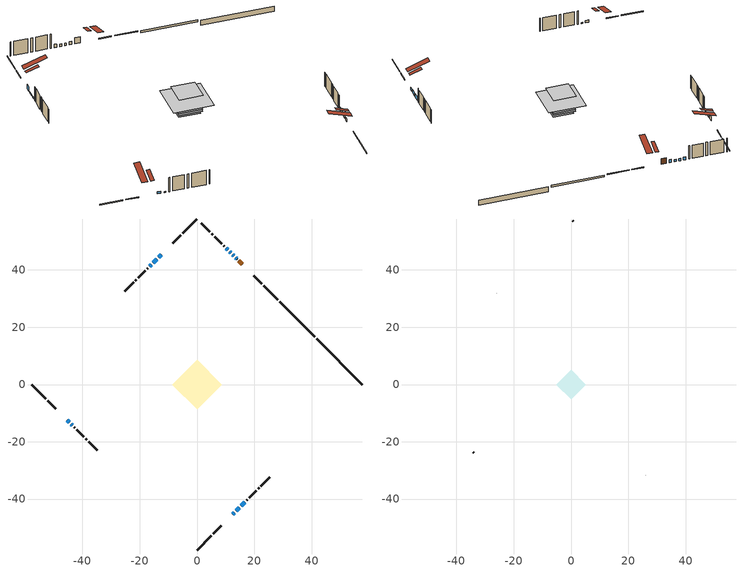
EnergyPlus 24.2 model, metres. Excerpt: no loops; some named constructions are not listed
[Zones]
conditioned space
 floor outside (Floor1 construction): -3.29,0 0,3.29 3.29,0 0,-3.29 z0.61
 floor adiabatic (Floor3 construction): -5.12,0 0,5.12 5.12,0 0,-5.12 z0.61
 floor adiabatic (AdiabaticFloorConstruction): -8.69,0 0,8.69 8.69,0 0,-8.69 z3.05
 floor foundation (Slab1 construction): -3.99,0.75 -0.75,3.99 3.99,-0.75 0.75,-3.99 z-1.49
 floor foundation (Slab2 construction): -5.12,0 0,5.12 5.12,0 0,-5.12 z0
 wall outside (RimJoist1 construction): 0,-57.78 5.01,-52.77 / -57.78,0 -52.77,-5.01 / 0,57.78 -5.01,52.77 / 28.23,29.55 23.22,34.56 z0.61:0.91
 wall outside (RimJoist2 construction): 5.67,-52.11 8.42,-49.36 / -52.11,-5.67 -49.36,-8.42 / -5.67,52.11 -8.42,49.36 / 22.56,35.22 19.81,37.97 z0.61:0.91
 wall outside (AdiabaticWallConstruction 1): 15.77,42.01 14.62,43.16 z0.61:2.64
 wall outside (AdiabaticWallConstruction): 12.46,-45.32 13.06,-44.72 z0.61:1.53; 13.97,43.81 13.46,44.32 / 10.7,47.08 10.2,47.58 z0.61:1.68; 12.81,44.97 12.41,45.37 / 11.75,46.02 11.36,46.42 / -45.32,-12.46 -44.52,-13.26 z0.61:1.37; -43.87,-13.91 -43.54,-14.24 z0.61:0.92; 13.71,-44.07 14.79,-42.99 / 15.45,-42.33 16.63,-41.15 z0.61:1.83; -12.46,45.31 -13.42,44.36 z0.61:2.13; -14.07,43.71 -15.3,42.48 z0.61:1.02; -15.95,41.83 -16.46,41.32 z0.61:1.07
 wall outside (Wall1 construction): 17.29,-40.49 17.55,-40.23 / -42.89,-14.89 -42.63,-15.15 / -17.11,40.67 -17.37,40.41 / 9.54,48.24 9.28,48.5 z0.61:5.49
 wall outside (Wall2 construction): 18.2,-39.57 20.65,-37.13 / -41.97,-15.81 -39.53,-18.25 / -18.03,39.75 -20.47,37.3 / 8.63,49.15 6.18,51.6 z0.61:5.49
 wall outside (Wall3 construction): 21.31,-36.47 21.69,-36.09 / -38.87,-18.91 -38.49,-19.29 / -21.13,36.65 -21.51,36.27 / 5.52,52.26 5.15,52.63 z0.61:5.49
 wall outside (Wall4 construction): 22.34,-35.44 25.43,-32.35 / -37.83,-19.94 -34.75,-23.03 / -22.17,35.61 -25.25,32.53 / 4.49,53.29 1.4,56.38 z0.61:5.49
 wall foundation (FoundationWall1 construction): 57.78,0 41.83,15.95 z-1.49:0.34
 wall foundation (FoundationWall2 construction): 41.17,16.61 28.89,28.89 z0:0.61
 window (WindowConstruction): 12.46,-45.31 13.06,-44.72 z0.61:1.52
 window (WindowConstruction 7): 13.96,43.81 13.46,44.32 z0.61:1.68
 window (WindowConstruction 8): 12.8,44.97 12.41,45.37 z0.61:1.37
 window (WindowConstruction 9): 11.75,46.03 11.36,46.42 z0.61:1.37
 window (WindowConstruction 10): -45.31,-12.46 -44.52,-13.25 z0.61:1.37
 window (WindowConstruction 11): -43.87,-13.91 -43.54,-14.23 z0.61:0.91
 window (WindowConstruction 1): 13.71,-44.06 14.79,-42.99 z0.61:1.83
 window (WindowConstruction 2): 15.45,-42.33 16.63,-41.15 z0.61:1.83
 window (WindowConstruction 3): -12.46,45.31 -13.42,44.36 z0.61:2.13
 window (WindowConstruction 4): -14.07,43.7 -15.3,42.48 z0.61:1.02
 window (WindowConstruction 5): -15.95,41.83 -16.46,41.32 z0.61:1.07
 window (WindowConstruction 6): 10.7,47.08 10.2,47.58 z0.61:1.68
 door (Door): 15.77,42.01 14.62,43.16 z0.61:2.64
 ceiling adiabatic (AdiabaticFloorConstruction): 0,-8.69 8.69,0 0,8.69 -8.69,0 z3.05
 roof outside (Roof2 construction): 11.81,-45.97,5.49 9,-43.16,6.81 8.26,-43.9,6.81 11.07,-46.71,5.49; -45.97,-11.81,5.49 -43.16,-9,6.81 -43.9,-8.26,6.81 -46.71,-11.07,5.49; -11.81,45.97,5.49 -9,43.16,6.81 -8.26,43.9,6.81 -11.07,46.71,5.49; 16.42,41.36,5.49 13.61,38.54,6.81 14.35,37.8,6.81 17.16,40.61,5.49
attic - vented
 floor to conditioned space (Floor2 construction Reversed): -5.19,0 0,5.19 5.19,0 0,-5.19 z5.49
 wall outside (Wall5 construction): 26.08,-31.69 26.17,-31.6 / -34.09,-23.69 -34,-23.78 / -25.91,31.87 -26,31.78 / 0.75,57.03 0.66,57.12 z0.61:5.49
 roof outside (Roof1 construction): 10.41,-47.37,5.49 5.35,-42.31,7.87 4.02,-43.65,7.87 9.08,-48.7,5.49; -47.37,-10.41,5.49 -42.31,-5.35,7.87 -43.65,-4.02,7.87 -48.7,-9.08,5.49; -10.41,47.37,5.49 -5.35,42.31,7.87 -4.02,43.65,7.87 -9.08,48.7,5.49; 17.82,39.96,5.49 12.77,34.9,7.87 14.1,33.57,7.87 19.15,38.63,5.49
[Material] Roughness=Rough; Thermal Absorptance=0.9
Name | Thickness {m} | Conductivity {W/m-K} | Density {kg/m3} | Specific Heat {J/kg-K} | Solar Absorptance | Visible Absorptance
ceiling loosefill ins | 0.0846667 | 0.0480833 | 16.02 | 1046.75 | 0.7 | 0.7
ceiling stud and cavity | 0.1397 | 0.0960498 | 65.682 | 1177.47 | 0.7 | 0.7
gypsum board | 0.0127 | 0.160291 | 801 | 837.4 | 0.6 | 0.6
[Construction]
Floor2 construction: ceiling loosefill ins, ceiling stud and cavity, gypsum board
[EnergyManagementSystem:Program]
infil_program: Set p_m = 0.14; Set p_s = 0.22; Set s_m = 270; Set s_s = 370; Set z_m = 9.99744; Set z_s = 4.128925767188561; Set f_t = (((s_m/z_m)^p_m)*((z_s/s_s)^p_s)); Set Tdiff = tin_s-tout_s; Set dT = @Abs Tdiff; Set c = 0.1611; Set Cs = 0.0844; Set Cw = 0.1482; Set n = 0.65; Set sft = (f_t*0.54); Set temp1 = ((c*Cw)*((sft*site_vw_s)^(2*n)))^2; Set Qinf = (((c*Cs*(dT^n))^2)+temp1)^0.5; Set Qinf = (@Max Qinf 0); Set mech_vent_house_fan_sensible_load_act = 0.0; Set mech_vent_house_fan_latent_load_act = 0.0; Set OASupInPb = out_pb_s; Set OASupInTemp = tout_s; Set OASupInW = out_wt_s; Set OASupRho = (@RhoAirFnPbTdbW OASupInPb OASupInTemp OASupInW); Set OASupCp = (@CpAirFnW OASupInW); Set OASupInEnth = (@HFnTdbW OASupInTemp OASupInW); Set ZoneTemp = tin_s; Set ZoneW = win_s; Set ZoneCp = (@CpAirFnW ZoneW); Set ZoneAirEnth = (@HFnTdbW ZoneTemp ZoneW); Set mech_vent_house_fan_cfis_act = 0.0; Set QWHV_cfis_sup = 0.0; Set QWHV_cfis_suppl_sup = 0.0; Set QWHV_cfis_suppl_exh = 0.0; Set Qrange = 0; Set Qbath = 0; Set Qdryer = 0; Set Qdryer = Qdryer + 0.00308 * clothes_dryer_exhaust_0_sch_s; Set QWHV_sup = 0.0; Set QWHV_exh = 0.0; Set Qsupply = QWHV_sup + QWHV_cfis_sup + QWHV_cfis_suppl_sup; Set Qexhaust = Qrange + Qbath + Qdryer + QWHV_exh + QWHV_cfis_suppl_exh; Set Qfan = (@Max Qexhaust Qsupply); Set Qducts = 0; If Qducts < 0; Set Qsupply = Qsupply - Qducts; Else; Set Qexhaust = Qexhaust + Qducts; EndIf; Set Qfan_with_ducts = (@Max Qexhaust Qsupply); Set Qimb = (@Abs (Qsupply - Qexhaust)); If Qinf + Qimb > 0; Set Qtot = Qfan_with_ducts + (Qinf^2) / (Qinf + Qimb); Else; Set Qtot = Qfan_with_ducts; EndIf; Set Qinf_adj = Qtot - Qfan; Set infil_flow_act = Qinf_adj; Set infil_program_Qinf = Qinf_adj; Set infil_program_Qfan = Qfan; Set Qload = Qfan; Set Effectiveness_Sens = 0.0; Set Effectiveness_Lat = 0.0; Set Fan_MFR = Qload * OASupRho; Set ZoneInEnth = OASupInEnth; Set ZoneInTemp = OASupInTemp; Set FanTotalToCond = Fan_MFR * (ZoneInEnth - ZoneAirEnth); Set FanSensToCond = Fan_MFR * ZoneCp * (ZoneInTemp - ZoneTemp); Set FanLatToCond = FanTotalToCond - FanSensToCond; Set mech_vent_house_fan_sensible_load_act = mech_vent_house_fan_sensible_load_act + FanSensToCond; Set mech_vent_house_fan_latent_load_act = mech_vent_house_fan_latent_load_act + FanLatToCond
natural_vent_program: Set Tin = tin_s; Set Tout = tout_s; Set Wout = out_wt_s; Set Pbar = out_pb_s; Set Phiout = (@RhFnTdbWPb Tout Wout Pbar); Set MaxHR = 0.0115; Set Tnvsp = (htg_sp_s + clg_sp_s) / 2; Set NVavail = natural_vent_s; Set ClgSsnAvail = cool_season; Set Qnv = 0; Set Qwhf = 0; Set whole_house_fan_mix_act = 0; Set whole_house_fan_act = 0; If ((Wout < MaxHR) && (Tin > Tout) && (Tin > Tnvsp) && (ClgSsnAvail > 0)); Set WHF_Flow = 0; Set Adj = (Tin-Tnvsp)/(Tin-Tout); Set Adj = (@Min Adj 1); Set Adj = (@Max Adj 0); If (WHF_Flow > 0); Set Qwhf = WHF_Flow*Adj; Set whole_house_fan_mix_act = WHF_Flow*Adj; Set WHF_W = 0; Set whole_house_fan_act = WHF_W*Adj; ElseIf (NVavail > 0); Set NVArea = 0.0; Set Cs = 0.00015186413768682248; Set Cw = 2.884853341582007e-05; Set Tdiff = Tin-Tout; Set dT = (@Abs Tdiff); Set Vwind = site_vw_s; Set SGNV = NVArea*Adj*((((Cs*dT)+(Cw*(Vwind^2)))^0.5)/1000); Set MaxNV = 2.6761119040235526; Set Qnv = (@Min SGNV MaxNV); EndIf; EndIf; Set natural_vent_flow_act = Qnv; Set whole_house_fan_flow_act = Qwhf; Set natural_vent_program_Qnv = Qnv; Set natural_vent_program_Qwhf = Qwhf
total_airflows_program: Set total_infil_flow_rate = 0; Set total_mechvent_flow_rate = 0; Set total_natvent_flow_rate = 0; Set total_whf_flow_rate = 0; Set total_infil_flow_rate = total_infil_flow_rate + (infil_program_Qinf * 1); Set total_mechvent_flow_rate = total_mechvent_flow_rate + (infil_program_Qfan * 1); Set total_natvent_flow_rate = total_natvent_flow_rate + (natural_vent_program_Qnv * 1); Set total_whf_flow_rate = total_whf_flow_rate + (natural_vent_program_Qwhf * 1)
total_loads_program: Set loads_htg_tot = 0; Set loads_clg_tot = 0; If htg_load_cond > 0; Set loads_htg_tot = loads_htg_tot + (htg_load_cond - clg_load_cond) * 1.0; EndIf; Set loads_htg_tot = (@Max loads_htg_tot 0); If clg_load_cond > 0; Set loads_clg_tot = loads_clg_tot + (clg_load_cond - htg_load_cond) * 0.0; EndIf; Set loads_clg_tot = (@Max loads_clg_tot 0)
unmet_hours_program: Set htg_unmet_hours = 0; Set clg_unmet_hours = 0; Set unit_htg_unmet_hours = 0; If ((DayOfYear >= 1) && (DayOfYear <= 365)); Set unit_htg_unmet_hours = unit_htg_unmet_hours + conditioned_space_htg_unmet_s; If unit_htg_unmet_hours > htg_unmet_hours; Set htg_unmet_hours = unit_htg_unmet_hours; EndIf; EndIf
water_heater_EC_adj: If WarmupFlag == 0; Set dhw_e_cons = water_heater_energy + water_heater_on_cycle_parasitic + water_heater_off_cycle_parasitic; Set water_heater_ec_adj_act = 0.0 * dhw_e_cons / 1; EndIf
[EnergyManagementSystem:ProgramCallingManager]
component_loads_program_calling_manager: EndOfZoneTimestepAfterZoneReporting; component_loads_program
fridge_schedule_program_calling_manager: BeginZoneTimestepAfterInitHeatBalance; fridge_schedule_program
furnace_supply_fan_disaggregate_program_calling_manager: EndOfSystemTimestepBeforeHVACReporting; furnace_supply_fan_disaggregate_program
infil_program_calling_manager: BeginZoneTimestepAfterInitHeatBalance; infil_program
natural_vent_program_calling_manager: BeginZoneTimestepAfterInitHeatBalance; natural_vent_program
total_airflows_program_calling_manager: EndOfZoneTimestepAfterZoneReporting; total_airflows_program
total_loads_program_calling_manager: EndOfZoneTimestepAfterZoneReporting; total_loads_program
unmet_hours_program_calling_manager: EndOfZoneTimestepBeforeZoneReporting; unmet_hours_program
water_heater_EC_adj_ProgramManager: EndOfSystemTimestepBeforeHVACReporting; water_heater_EC_adj
[EnergyManagementSystem:OutputVariable] Type of Data in Variable=Summed
Name | EMS Variable | Update Frequency | EMS Program or Subroutine | Units
furnace supply fan disaggregate htg primary | furnace_supply_fan_primary_htg | SystemTimestep | furnace_supply_fan_disaggregate_program | J
loads_htg_tot_peakload_outvar; loads_htg_tot_annual_outvar; Energy Management System Output Variable 1; Energy Management System Output Variable 45 | loads_htg_tot | ZoneTimestep | total_loads_program | J
loads_clg_tot_peakload_outvar; loads_clg_tot_annual_outvar; Energy Management System Output Variable 2; Energy Management System Output Variable 46 | loads_clg_tot | ZoneTimestep | total_loads_program | J
htg_unmet_hours_annual_outvar; Energy Management System Output Variable 3 | htg_unmet_hours | ZoneTimestep | unmet_hours_program | hr
clg_unmet_hours_annual_outvar; Energy Management System Output Variable 4 | clg_unmet_hours | ZoneTimestep | unmet_hours_program | hr
loads_htg_roofs_annual_outvar; Energy Management System Output Variable 5 | loads_htg_roofs | ZoneTimestep | component_loads_program | J
loads_htg_ceilings_annual_outvar; Energy Management System Output Variable 6 | loads_htg_ceilings | ZoneTimestep | component_loads_program | J
loads_htg_walls_annual_outvar; Energy Management System Output Variable 7 | loads_htg_walls | ZoneTimestep | component_loads_program | J
loads_htg_rim_joists_annual_outvar; Energy Management System Output Variable 8 | loads_htg_rim_joists | ZoneTimestep | component_loads_program | J
loads_htg_foundation_walls_annual_outvar; Energy Management System Output Variable 9 | loads_htg_foundation_walls | ZoneTimestep | component_loads_program | J
loads_htg_doors_annual_outvar; Energy Management System Output Variable 10 | loads_htg_doors | ZoneTimestep | component_loads_program | J
loads_htg_windows_conduction_annual_outvar; Energy Management System Output Variable 11 | loads_htg_windows_conduction | ZoneTimestep | component_loads_program | J
loads_htg_windows_solar_annual_outvar; Energy Management System Output Variable 12 | loads_htg_windows_solar | ZoneTimestep | component_loads_program | J
loads_htg_skylights_conduction_annual_outvar; Energy Management System Output Variable 13 | loads_htg_skylights_conduction | ZoneTimestep | component_loads_program | J
loads_htg_skylights_solar_annual_outvar; Energy Management System Output Variable 14 | loads_htg_skylights_solar | ZoneTimestep | component_loads_program | J
loads_htg_floors_annual_outvar; Energy Management System Output Variable 15 | loads_htg_floors | ZoneTimestep | component_loads_program | J
loads_htg_slabs_annual_outvar; Energy Management System Output Variable 16 | loads_htg_slabs | ZoneTimestep | component_loads_program | J
loads_htg_internal_mass_annual_outvar; Energy Management System Output Variable 17 | loads_htg_internal_mass | ZoneTimestep | component_loads_program | J
loads_htg_infil_annual_outvar; Energy Management System Output Variable 18 | loads_htg_infil | ZoneTimestep | component_loads_program | J
loads_htg_natvent_annual_outvar; Energy Management System Output Variable 19 | loads_htg_natvent | ZoneTimestep | component_loads_program | J
loads_htg_mechvent_annual_outvar; Energy Management System Output Variable 20 | loads_htg_mechvent | ZoneTimestep | component_loads_program | J
loads_htg_whf_annual_outvar; Energy Management System Output Variable 21 | loads_htg_whf | ZoneTimestep | component_loads_program | J
loads_htg_ducts_annual_outvar; Energy Management System Output Variable 22 | loads_htg_ducts | ZoneTimestep | component_loads_program | J
loads_htg_intgains_annual_outvar; Energy Management System Output Variable 23 | loads_htg_intgains | ZoneTimestep | component_loads_program | J
loads_htg_lighting_annual_outvar; Energy Management System Output Variable 24 | loads_htg_lighting | ZoneTimestep | component_loads_program | J
loads_clg_roofs_annual_outvar; Energy Management System Output Variable 25 | loads_clg_roofs | ZoneTimestep | component_loads_program | J
loads_clg_ceilings_annual_outvar; Energy Management System Output Variable 26 | loads_clg_ceilings | ZoneTimestep | component_loads_program | J
loads_clg_walls_annual_outvar; Energy Management System Output Variable 27 | loads_clg_walls | ZoneTimestep | component_loads_program | J
loads_clg_rim_joists_annual_outvar; Energy Management System Output Variable 28 | loads_clg_rim_joists | ZoneTimestep | component_loads_program | J
loads_clg_foundation_walls_annual_outvar; Energy Management System Output Variable 29 | loads_clg_foundation_walls | ZoneTimestep | component_loads_program | J
loads_clg_doors_annual_outvar; Energy Management System Output Variable 30 | loads_clg_doors | ZoneTimestep | component_loads_program | J
loads_clg_windows_conduction_annual_outvar; Energy Management System Output Variable 31 | loads_clg_windows_conduction | ZoneTimestep | component_loads_program | J
loads_clg_windows_solar_annual_outvar; Energy Management System Output Variable 32 | loads_clg_windows_solar | ZoneTimestep | component_loads_program | J
loads_clg_skylights_conduction_annual_outvar; Energy Management System Output Variable 33 | loads_clg_skylights_conduction | ZoneTimestep | component_loads_program | J
loads_clg_skylights_solar_annual_outvar; Energy Management System Output Variable 34 | loads_clg_skylights_solar | ZoneTimestep | component_loads_program | J
loads_clg_floors_annual_outvar; Energy Management System Output Variable 35 | loads_clg_floors | ZoneTimestep | component_loads_program | J
loads_clg_slabs_annual_outvar; Energy Management System Output Variable 36 | loads_clg_slabs | ZoneTimestep | component_loads_program | J
loads_clg_internal_mass_annual_outvar; Energy Management System Output Variable 37 | loads_clg_internal_mass | ZoneTimestep | component_loads_program | J
loads_clg_infil_annual_outvar; Energy Management System Output Variable 38 | loads_clg_infil | ZoneTimestep | component_loads_program | J
loads_clg_natvent_annual_outvar; Energy Management System Output Variable 39 | loads_clg_natvent | ZoneTimestep | component_loads_program | J
loads_clg_mechvent_annual_outvar; Energy Management System Output Variable 40 | loads_clg_mechvent | ZoneTimestep | component_loads_program | J
loads_clg_whf_annual_outvar; Energy Management System Output Variable 41 | loads_clg_whf | ZoneTimestep | component_loads_program | J
loads_clg_ducts_annual_outvar; Energy Management System Output Variable 42 | loads_clg_ducts | ZoneTimestep | component_loads_program | J
loads_clg_intgains_annual_outvar; Energy Management System Output Variable 43 | loads_clg_intgains | ZoneTimestep | component_loads_program | J
loads_clg_lighting_annual_outvar; Energy Management System Output Variable 44 | loads_clg_lighting | ZoneTimestep | component_loads_program | J
[Schedule:Day:Interval]
interior lighting schedule day: No, 01:00, 0.108182, 04:00, 0.0901515, 05:00, 0.0991667, 06:00, 0.162273, 07:00, 0.270455, 08:00, 0.342576, 10:00, 0.369621, 11:00, 0.351591, 12:00, 0.333561, 13:00, 0.324545, 14:00, 0.31553, 15:00, 0.333561, 16:00, 0.369621, 17:00, 0.450758, 18:00, 0.585985, 19:00, 0.775303, 20:00, 0.955606, 21:00, 0.991667, 22:00, 0.712197, 23:00, 0.360606, 24:00, 0.162273
interior lighting schedule day 1: No, 01:00, 0.100909, 04:00, 0.0840909, 05:00, 0.0925, 06:00, 0.151364, 07:00, 0.252273, 08:00, 0.319545, 10:00, 0.344773, 11:00, 0.327955, 12:00, 0.311136, 13:00, 0.302727, 14:00, 0.294318, 15:00, 0.311136, 16:00, 0.344773, 17:00, 0.420455, 18:00, 0.546591, 19:00, 0.723182, 20:00, 0.891364, 21:00, 0.925, 22:00, 0.664318, 23:00, 0.336364, 24:00, 0.151364
interior lighting schedule day 2: No, 01:00, 0.0927273, 04:00, 0.0772727, 05:00, 0.085, 06:00, 0.139091, 07:00, 0.231818, 08:00, 0.293636, 10:00, 0.316818, 11:00, 0.301364, 12:00, 0.285909, 13:00, 0.278182, 14:00, 0.270455, 15:00, 0.285909, 16:00, 0.316818, 17:00, 0.386364, 18:00, 0.502273, 19:00, 0.664545, 20:00, 0.819091, 21:00, 0.85, 22:00, 0.610455, 23:00, 0.309091, 24:00, 0.139091
interior lighting schedule day 3: No, 01:00, 0.0845455, 04:00, 0.0704545, 05:00, 0.0775, 06:00, 0.126818, 07:00, 0.211364, 08:00, 0.267727, 10:00, 0.288864, 11:00, 0.274773, 12:00, 0.260682, 13:00, 0.253636, 14:00, 0.246591, 15:00, 0.260682, 16:00, 0.288864, 17:00, 0.352273, 18:00, 0.457955, 19:00, 0.605909, 20:00, 0.746818, 21:00, 0.775, 22:00, 0.556591, 23:00, 0.281818, 24:00, 0.126818
interior lighting schedule day 4: No, 01:00, 0.0763636, 04:00, 0.0636364, 05:00, 0.07, 06:00, 0.114545, 07:00, 0.190909, 08:00, 0.241818, 10:00, 0.260909, 11:00, 0.248182, 12:00, 0.235455, 13:00, 0.229091, 14:00, 0.222727, 15:00, 0.235455, 16:00, 0.260909, 17:00, 0.318182, 18:00, 0.413636, 19:00, 0.547273, 20:00, 0.674545, 21:00, 0.7, 22:00, 0.502727, 23:00, 0.254545, 24:00, 0.114545
interior lighting schedule day 5: No, 01:00, 0.0727273, 04:00, 0.0606061, 05:00, 0.0666667, 06:00, 0.109091, 07:00, 0.181818, 08:00, 0.230303, 10:00, 0.248485, 11:00, 0.236364, 12:00, 0.224242, 13:00, 0.218182, 14:00, 0.212121, 15:00, 0.224242, 16:00, 0.248485, 17:00, 0.30303, 18:00, 0.393939, 19:00, 0.521212, 20:00, 0.642424, 21:00, 0.666667, 22:00, 0.478788, 23:00, 0.242424, 24:00, 0.109091
interior lighting schedule day 6: No, 01:00, 0.0745455, 04:00, 0.0621212, 05:00, 0.0683333, 06:00, 0.111818, 07:00, 0.186364, 08:00, 0.236061, 10:00, 0.254697, 11:00, 0.242273, 12:00, 0.229848, 13:00, 0.223636, 14:00, 0.217424, 15:00, 0.229848, 16:00, 0.254697, 17:00, 0.310606, 18:00, 0.403788, 19:00, 0.534242, 20:00, 0.658485, 21:00, 0.683333, 22:00, 0.490758, 23:00, 0.248485, 24:00, 0.111818
interior lighting schedule day 7: No, 01:00, 0.08, 04:00, 0.0666667, 05:00, 0.0733333, 06:00, 0.12, 07:00, 0.2, 08:00, 0.253333, 10:00, 0.273333, 11:00, 0.26, 12:00, 0.246667, 13:00, 0.24, 14:00, 0.233333, 15:00, 0.246667, 16:00, 0.273333, 17:00, 0.333333, 18:00, 0.433333, 19:00, 0.573333, 20:00, 0.706667, 21:00, 0.733333, 22:00, 0.526667, 23:00, 0.266667, 24:00, 0.12
interior lighting schedule day 8: No, 01:00, 0.0890909, 04:00, 0.0742424, 05:00, 0.0816667, 06:00, 0.133636, 07:00, 0.222727, 08:00, 0.282121, 10:00, 0.304394, 11:00, 0.289545, 12:00, 0.274697, 13:00, 0.267273, 14:00, 0.259848, 15:00, 0.274697, 16:00, 0.304394, 17:00, 0.371212, 18:00, 0.482576, 19:00, 0.638485, 20:00, 0.78697, 21:00, 0.816667, 22:00, 0.586515, 23:00, 0.29697, 24:00, 0.133636
interior lighting schedule day 9: No, 01:00, 0.0972727, 04:00, 0.0810606, 05:00, 0.0891667, 06:00, 0.145909, 07:00, 0.243182, 08:00, 0.30803, 10:00, 0.332348, 11:00, 0.316136, 12:00, 0.299924, 13:00, 0.291818, 14:00, 0.283712, 15:00, 0.299924, 16:00, 0.332348, 17:00, 0.405303, 18:00, 0.526894, 19:00, 0.697121, 20:00, 0.859242, 21:00, 0.891667, 22:00, 0.640379, 23:00, 0.324242, 24:00, 0.145909
interior lighting schedule day 10: No, 01:00, 0.105455, 04:00, 0.0878788, 05:00, 0.0966667, 06:00, 0.158182, 07:00, 0.263636, 08:00, 0.333939, 10:00, 0.360303, 11:00, 0.342727, 12:00, 0.325152, 13:00, 0.316364, 14:00, 0.307576, 15:00, 0.325152, 16:00, 0.360303, 17:00, 0.439394, 18:00, 0.571212, 19:00, 0.755758, 20:00, 0.931515, 21:00, 0.966667, 22:00, 0.694242, 23:00, 0.351515, 24:00, 0.158182
interior lighting schedule day 11: No, 01:00, 0.109091, 04:00, 0.0909091, 05:00, 0.1, 06:00, 0.163636, 07:00, 0.272727, 08:00, 0.345455, 10:00, 0.372727, 11:00, 0.354545, 12:00, 0.336364, 13:00, 0.327273, 14:00, 0.318182, 15:00, 0.336364, 16:00, 0.372727, 17:00, 0.454545, 18:00, 0.590909, 19:00, 0.781818, 20:00, 0.963636, 21:00, 1, 22:00, 0.718182, 23:00, 0.363636, 24:00, 0.163636
interior lighting schedule default day; occupants schedule default day; clothes dryer schedule default day; cooking range schedule default day; misc plug loads schedule default day; general water use schedule default day; clothes dryer exhaust 0 schedule default day; cooling season schedule day; cooling season schedule day 2; cooling season schedule default day; exterior lighting schedule default day; natural vent schedule default day: No, 24:00, 0
occupants schedule day: No, 05:00, 0.426829, 06:00, 0.719512, 07:00, 1, 08:00, 0.670732, 09:00, 0.329268, 14:00, 0.170732, 15:00, 0.231707, 16:00, 0.329268, 17:00, 0.5, 18:00, 0.670732, 19:00, 0.829268, 21:00, 1, 22:00, 0.853659, 23:00, 0.646341, 24:00, 0.426829
clothes dryer schedule day; clothes dryer exhaust 0 schedule day: No, 01:00, 0.123457, 02:00, 0.0740741, 03:00, 0.0493827, 04:00, 0.0246914, 05:00, 0.0493827, 06:00, 0.0740741, 07:00, 0.197531, 08:00, 0.395062, 09:00, 0.592593, 10:00, 0.839506, 11:00, 0.962963, 12:00, 1, 13:00, 0.91358, 14:00, 0.82716, 15:00, 0.716049, 16:00, 0.753086, 17:00, 0.679012, 18:00, 0.666667, 20:00, 0.62963, 21:00, 0.641975, 22:00, 0.666667, 23:00, 0.54321, 24:00, 0.296296
cooking range schedule day: No, 05:00, 0.0597015, 06:00, 0.11194, 07:00, 0.171642, 08:00, 0.291045, 11:00, 0.343284, 12:00, 0.402985, 13:00, 0.462687, 14:00, 0.343284, 15:00, 0.291045, 16:00, 0.402985, 17:00, 0.567164, 18:00, 1, 19:00, 0.850746, 20:00, 0.432836, 21:00, 0.291045, 22:00, 0.231343, 23:00, 0.171642, 24:00, 0.11194
misc plug loads schedule day: No, 06:00, 0.705882, 07:00, 0.745098, 08:00, 0.803922, 15:00, 0.823529, 16:00, 0.862745, 17:00, 0.921569, 18:00, 0.980392, 19:00, 1, 20:00, 0.980392, 21:00, 0.941176, 22:00, 0.862745, 23:00, 0.784314, 24:00, 0.72549
general water use schedule day: No, 01:00, 0.315068, 03:00, 0.287671, 04:00, 0.342466, 05:00, 0.369863, 06:00, 0.520548, 07:00, 0.60274, 08:00, 0.534247, 10:00, 0.506849, 11:00, 0.465753, 14:00, 0.479452, 15:00, 0.534247, 16:00, 0.589041, 17:00, 0.69863, 18:00, 0.876712, 19:00, 0.890411, 20:00, 0.986301, 21:00, 1, 22:00, 0.863014, 23:00, 0.616438, 24:00, 0.465753
cooling season schedule day 1: No, 24:00, 1
exterior lighting schedule day: No, 01:00, 0.566667, 03:00, 0.524167, 05:00, 0.495833, 06:00, 0.5525, 07:00, 0.623333, 08:00, 0.580833, 09:00, 0.439167, 10:00, 0.354167, 12:00, 0.34, 13:00, 0.354167, 14:00, 0.396667, 15:00, 0.425, 16:00, 0.495833, 17:00, 0.623333, 18:00, 0.793333, 19:00, 0.906667, 20:00, 0.963333, 21:00, 0.991667, 22:00, 0.920833, 23:00, 0.793333, 24:00, 0.665833
exterior lighting schedule day 1: No, 01:00, 0.528571, 03:00, 0.488929, 05:00, 0.4625, 06:00, 0.515357, 07:00, 0.581429, 08:00, 0.541786, 09:00, 0.409643, 10:00, 0.330357, 12:00, 0.317143, 13:00, 0.330357, 14:00, 0.37, 15:00, 0.396429, 16:00, 0.4625, 17:00, 0.581429, 18:00, 0.74, 19:00, 0.845714, 20:00, 0.898571, 21:00, 0.925, 22:00, 0.858929, 23:00, 0.74, 24:00, 0.621071
exterior lighting schedule day 10: No, 01:00, 0.552381, 03:00, 0.510952, 05:00, 0.483333, 06:00, 0.538571, 07:00, 0.607619, 08:00, 0.56619, 09:00, 0.428095, 10:00, 0.345238, 12:00, 0.331429, 13:00, 0.345238, 14:00, 0.386667, 15:00, 0.414286, 16:00, 0.483333, 17:00, 0.607619, 18:00, 0.773333, 19:00, 0.88381, 20:00, 0.939048, 21:00, 0.966667, 22:00, 0.897619, 23:00, 0.773333, 24:00, 0.649048
exterior lighting schedule day 11: No, 01:00, 0.571429, 03:00, 0.528571, 05:00, 0.5, 06:00, 0.557143, 07:00, 0.628571, 08:00, 0.585714, 09:00, 0.442857, 10:00, 0.357143, 12:00, 0.342857, 13:00, 0.357143, 14:00, 0.4, 15:00, 0.428571, 16:00, 0.5, 17:00, 0.628571, 18:00, 0.8, 19:00, 0.914286, 20:00, 0.971429, 21:00, 1, 22:00, 0.928571, 23:00, 0.8, 24:00, 0.671429
exterior lighting schedule day 2: No, 01:00, 0.485714, 03:00, 0.449286, 05:00, 0.425, 06:00, 0.473571, 07:00, 0.534286, 08:00, 0.497857, 09:00, 0.376429, 10:00, 0.303571, 12:00, 0.291429, 13:00, 0.303571, 14:00, 0.34, 15:00, 0.364286, 16:00, 0.425, 17:00, 0.534286, 18:00, 0.68, 19:00, 0.777143, 20:00, 0.825714, 21:00, 0.85, 22:00, 0.789286, 23:00, 0.68, 24:00, 0.570714
exterior lighting schedule day 3: No, 01:00, 0.442857, 03:00, 0.409643, 05:00, 0.3875, 06:00, 0.431786, 07:00, 0.487143, 08:00, 0.453929, 09:00, 0.343214, 10:00, 0.276786, 12:00, 0.265714, 13:00, 0.276786, 14:00, 0.31, 15:00, 0.332143, 16:00, 0.3875, 17:00, 0.487143, 18:00, 0.62, 19:00, 0.708571, 20:00, 0.752857, 21:00, 0.775, 22:00, 0.719643, 23:00, 0.62, 24:00, 0.520357
exterior lighting schedule day 4: No, 01:00, 0.4, 03:00, 0.37, 05:00, 0.35, 06:00, 0.39, 07:00, 0.44, 08:00, 0.41, 09:00, 0.31, 10:00, 0.25, 12:00, 0.24, 13:00, 0.25, 14:00, 0.28, 15:00, 0.3, 16:00, 0.35, 17:00, 0.44, 18:00, 0.56, 19:00, 0.64, 20:00, 0.68, 21:00, 0.7, 22:00, 0.65, 23:00, 0.56, 24:00, 0.47
exterior lighting schedule day 5: No, 01:00, 0.380952, 03:00, 0.352381, 05:00, 0.333333, 06:00, 0.371429, 07:00, 0.419048, 08:00, 0.390476, 09:00, 0.295238, 10:00, 0.238095, 12:00, 0.228571, 13:00, 0.238095, 14:00, 0.266667, 15:00, 0.285714, 16:00, 0.333333, 17:00, 0.419048, 18:00, 0.533333, 19:00, 0.609524, 20:00, 0.647619, 21:00, 0.666667, 22:00, 0.619048, 23:00, 0.533333, 24:00, 0.447619
exterior lighting schedule day 6: No, 01:00, 0.390476, 03:00, 0.36119, 05:00, 0.341667, 06:00, 0.380714, 07:00, 0.429524, 08:00, 0.400238, 09:00, 0.302619, 10:00, 0.244048, 12:00, 0.234286, 13:00, 0.244048, 14:00, 0.273333, 15:00, 0.292857, 16:00, 0.341667, 17:00, 0.429524, 18:00, 0.546667, 19:00, 0.624762, 20:00, 0.66381, 21:00, 0.683333, 22:00, 0.634524, 23:00, 0.546667, 24:00, 0.45881
exterior lighting schedule day 7: No, 01:00, 0.419048, 03:00, 0.387619, 05:00, 0.366667, 06:00, 0.408571, 07:00, 0.460952, 08:00, 0.429524, 09:00, 0.324762, 10:00, 0.261905, 12:00, 0.251429, 13:00, 0.261905, 14:00, 0.293333, 15:00, 0.314286, 16:00, 0.366667, 17:00, 0.460952, 18:00, 0.586667, 19:00, 0.670476, 20:00, 0.712381, 21:00, 0.733333, 22:00, 0.680952, 23:00, 0.586667, 24:00, 0.492381
exterior lighting schedule day 8: No, 01:00, 0.466667, 03:00, 0.431667, 05:00, 0.408333, 06:00, 0.455, 07:00, 0.513333, 08:00, 0.478333, 09:00, 0.361667, 10:00, 0.291667, 12:00, 0.28, 13:00, 0.291667, 14:00, 0.326667, 15:00, 0.35, 16:00, 0.408333, 17:00, 0.513333, 18:00, 0.653333, 19:00, 0.746667, 20:00, 0.793333, 21:00, 0.816667, 22:00, 0.758333, 23:00, 0.653333, 24:00, 0.548333
exterior lighting schedule day 9: No, 01:00, 0.509524, 03:00, 0.47131, 05:00, 0.445833, 06:00, 0.496786, 07:00, 0.560476, 08:00, 0.522262, 09:00, 0.394881, 10:00, 0.318452, 12:00, 0.305714, 13:00, 0.318452, 14:00, 0.356667, 15:00, 0.382143, 16:00, 0.445833, 17:00, 0.560476, 18:00, 0.713333, 19:00, 0.815238, 20:00, 0.86619, 21:00, 0.891667, 22:00, 0.827976, 23:00, 0.713333, 24:00, 0.59869
[Schedule:Week:Daily]
clothes dryer exhaust 0 schedule Week Rule - Jan1-Dec31: clothes dryer exhaust 0 schedule day, clothes dryer exhaust 0 schedule day, clothes dryer exhaust 0 schedule day, clothes dryer exhaust 0 schedule day, clothes dryer exhaust 0 schedule day, clothes dryer exhaust 0 schedule day, clothes dryer exhaust 0 schedule day, clothes dryer exhaust 0 schedule default day, clothes dryer exhaust 0 schedule default day, clothes dryer exhaust 0 schedule default day, clothes dryer exhaust 0 schedule default day, clothes dryer exhaust 0 schedule default day
cooling season schedule Week Rule - Jan1-May26: cooling season schedule day, cooling season schedule day, cooling season schedule day, cooling season schedule day, cooling season schedule day, cooling season schedule day, cooling season schedule day, cooling season schedule default day, cooling season schedule default day, cooling season schedule default day, cooling season schedule default day, cooling season schedule default day
cooling season schedule Week Rule - May27-Jun2: cooling season schedule day, cooling season schedule day, cooling season schedule day, cooling season schedule day, cooling season schedule day, cooling season schedule day 1, cooling season schedule day 1, cooling season schedule default day, cooling season schedule default day, cooling season schedule default day, cooling season schedule default day, cooling season schedule default day
cooling season schedule Week Rule - Jun3-Sep29: cooling season schedule day 1, cooling season schedule day 1, cooling season schedule day 1, cooling season schedule day 1, cooling season schedule day 1, cooling season schedule day 1, cooling season schedule day 1, cooling season schedule default day, cooling season schedule default day, cooling season schedule default day, cooling season schedule default day, cooling season schedule default day
cooling season schedule Week Rule - Sep30-Oct6: cooling season schedule day 1, cooling season schedule day 2, cooling season schedule day 2, cooling season schedule day 2, cooling season schedule day 2, cooling season schedule day 2, cooling season schedule day 2, cooling season schedule default day, cooling season schedule default day, cooling season schedule default day, cooling season schedule default day, cooling season schedule default day
cooling season schedule Week Rule - Oct7-Dec31: cooling season schedule day 2, cooling season schedule day 2, cooling season schedule day 2, cooling season schedule day 2, cooling season schedule day 2, cooling season schedule day 2, cooling season schedule day 2, cooling season schedule default day, cooling season schedule default day, cooling season schedule default day, cooling season schedule default day, cooling season schedule default day
exterior lighting schedule Week Rule - Oct28-Nov3: exterior lighting schedule day 9, exterior lighting schedule day 9, exterior lighting schedule day 9, exterior lighting schedule day 9, exterior lighting schedule day 10, exterior lighting schedule day 10, exterior lighting schedule day 10, exterior lighting schedule default day, exterior lighting schedule default day, exterior lighting schedule default day, exterior lighting schedule default day, exterior lighting schedule default day
exterior lighting schedule Week Rule - Nov4-Nov24: exterior lighting schedule day 10, exterior lighting schedule day 10, exterior lighting schedule day 10, exterior lighting schedule day 10, exterior lighting schedule day 10, exterior lighting schedule day 10, exterior lighting schedule day 10, exterior lighting schedule default day, exterior lighting schedule default day, exterior lighting schedule default day, exterior lighting schedule default day, exterior lighting schedule default day
exterior lighting schedule Week Rule - Nov25-Dec1: exterior lighting schedule day 10, exterior lighting schedule day 10, exterior lighting schedule day 10, exterior lighting schedule day 10, exterior lighting schedule day 10, exterior lighting schedule day 10, exterior lighting schedule day 11, exterior lighting schedule default day, exterior lighting schedule default day, exterior lighting schedule default day, exterior lighting schedule default day, exterior lighting schedule default day
exterior lighting schedule Week Rule - Dec2-Dec31: exterior lighting schedule day 11, exterior lighting schedule day 11, exterior lighting schedule day 11, exterior lighting schedule day 11, exterior lighting schedule day 11, exterior lighting schedule day 11, exterior lighting schedule day 11, exterior lighting schedule default day, exterior lighting schedule default day, exterior lighting schedule default day, exterior lighting schedule default day, exterior lighting schedule default day
natural vent schedule Week Rule - Jan1-Dec31: natural vent schedule default day, natural vent schedule default day, natural vent schedule default day, natural vent schedule default day, natural vent schedule default day, natural vent schedule default day, natural vent schedule default day, natural vent schedule default day, natural vent schedule default day, natural vent schedule default day, natural vent schedule default day, natural vent schedule default day
[Schedule:Year]
clothes dryer exhaust 0 schedule: clothes dryer exhaust 0 schedule Week Rule - Jan1-Dec31, 1, 1, 12, 31
cooling season schedule: cooling season schedule Week Rule - Jan1-May26, 1, 1, 5, 26, cooling season schedule Week Rule - May27-Jun2, 5, 27, 6, 2, cooling season schedule Week Rule - Jun3-Sep29, 6, 3, 9, 29, cooling season schedule Week Rule - Sep30-Oct6, 9, 30, 10, 6, cooling season schedule Week Rule - Oct7-Dec31, 10, 7, 12, 31
natural vent schedule: natural vent schedule Week Rule - Jan1-Dec31, 1, 1, 12, 31
